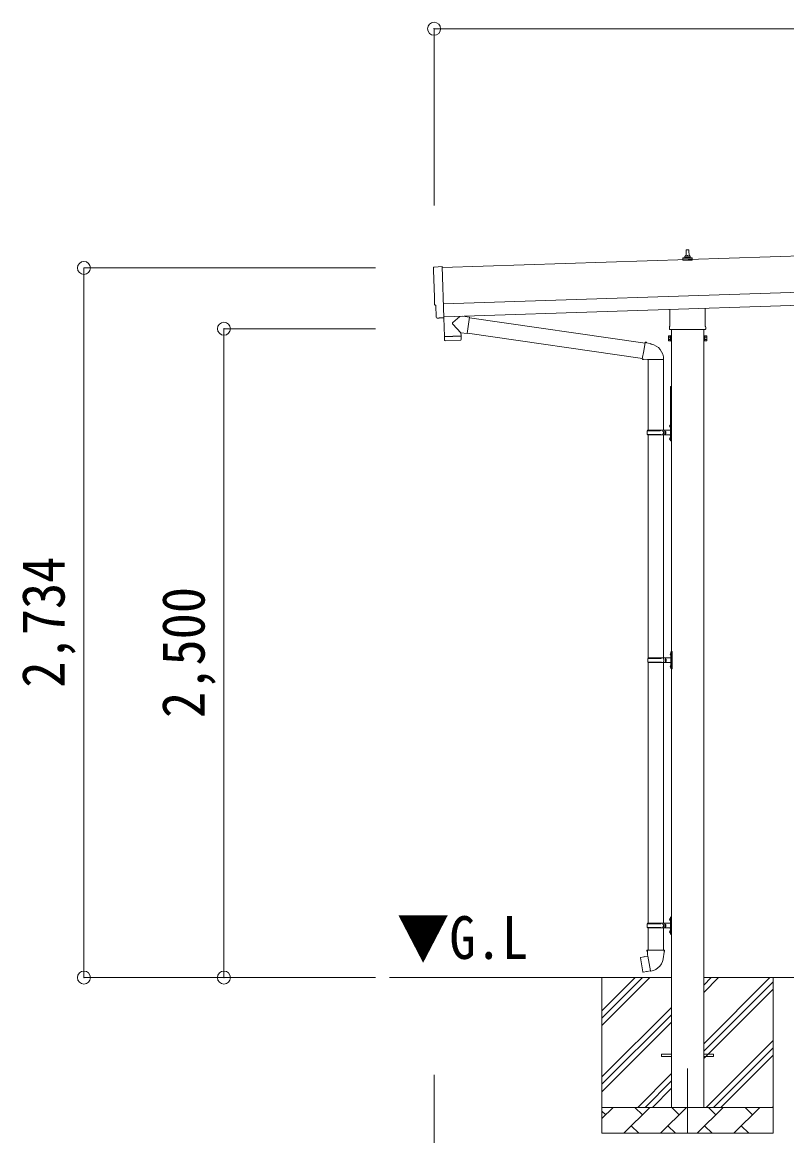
# Model space of a CAD drawing. Units: millimetres at full size, sheet at 1:50. Extents: x -14053 to 14053, y -9700 to 9700.
# Drawn here: x -1400 to 1547, y -6026 to -1736 of the extents above; entities that cross this region are included whole.
import ezdxf
from ezdxf.enums import TextEntityAlignment as Align

# ---------------------------------------------------------------- set-up
doc = ezdxf.new("R2010")
doc.units = ezdxf.units.MM
doc.header["$LTSCALE"] = 50
doc.header["$PDMODE"] = 32
doc.header["$PDSIZE"] = 50
doc.linetypes.add('CHAIN1', pattern=[8, 5, -1, 1, -1])
for name, color, linetype, lineweight in [('0-0_0', 7, 'Continuous', 9), ('0-4_OTH_LINE', 7, 'CHAIN1', 9), ('0-6_PARTS1', 6, 'Continuous', 9), ('0-8_TABLE1', 7, 'Continuous', 9)]:
    doc.layers.add(name, color=color, linetype=linetype, lineweight=lineweight)
doc.styles.add('ＭＳ ゴシック', font='')
doc.styles.get('ＭＳ ゴシック').set_extended_font_data('MS Gothic')

msp = doc.modelspace()

# ---------------------------------------------------------------- linework, layer by layer
at = {"layer": '0-0_0'}
for p, q in [((1102.05, -5416.95), (16.09, -5416.95)), ((834.55, -5416.95), (834.55, -6016.95)), ((834.55, -5602), (1019.6, -5416.95)), ((834.55, -5573.72), (991.32, -5416.95)), ((834.55, -5545.43), (963.03, -5416.95)), ((1227.05, -5672.05), (1482.15, -5416.95)), ((1227.05, -5474.06), (1284.16, -5416.95)), ((1227.05, -5445.77), (1255.88, -5416.95)), ((3102.05, -5416.95), (1227.05, -5416.95)), ((1227.05, -5700.33), (1494.55, -5432.83)), ((1494.55, -5416.95), (1494.55, -6016.95)), ((1227.05, -5728.62), (1494.55, -5461.12)), ((834.55, -5799.99), (1102.05, -5532.49)), ((834.55, -5828.27), (1102.05, -5560.77)), ((834.55, -5856.56), (1102.05, -5589.06)), ((1236.71, -5916.95), (1494.55, -5659.11)), ((1264.99, -5916.95), (1494.55, -5687.39)), ((1293.28, -5916.95), (1494.55, -5715.68)), ((972.15, -5916.95), (1102.05, -5787.05)), ((1000.44, -5916.95), (1102.05, -5815.33)), ((1028.72, -5916.95), (1102.05, -5843.62)), ((834.55, -5916.95), (1494.55, -5916.95)), ((834.55, -5959.84), (877.45, -5916.95)), ((918.87, -6016.95), (1018.87, -5916.95)), ((990.31, -5945.5), (961.76, -5916.95)), ((1060.29, -6016.95), (1160.29, -5916.95)), ((1131.74, -5945.5), (1103.18, -5916.95)), ((1201.71, -6016.95), (1301.71, -5916.95)), ((1273.16, -5945.5), (1244.6, -5916.95)), ((1343.13, -6016.95), (1443.13, -5916.95)), ((1414.58, -5945.5), (1386.02, -5916.95)), ((1491.27, -5916.95), (1494.55, -5913.67)), ((848.89, -5945.5), (834.55, -5931.16)), ((947.42, -5988.4), (975.97, -6016.95)), ((1088.84, -5988.4), (1117.4, -6016.95)), ((1230.26, -5988.4), (1258.82, -6016.95)), ((1371.68, -5988.4), (1400.24, -6016.95)), ((1494.55, -6016.95), (834.55, -6016.95))]:
    msp.add_line(p, q, dxfattribs=at)
at = {"layer": '0-4_OTH_LINE'}
msp.add_line((1164.55, -5766.95), (1164.55, -6177.53), dxfattribs=at)
at = {"layer": '0-6_PARTS1'}
for p, q in [((187.55, -1761.29), (187.55, -2442.24)), ((187.55, -1761.29), (6147.55, -1761.29)), ((-1162.44, -2682.97), (-37.91, -2682.97)), ((-1162.44, -5416.95), (-1162.44, -2682.97)), ((-622.63, -2916.95), (-37.91, -2916.95)), ((-622.63, -5416.95), (-622.63, -2916.95)), ((-1162.44, -5416.95), (-37.91, -5416.95)), ((-622.63, -5416.95), (-37.91, -5416.95)), ((187.55, -7074.78), (187.55, -5791.19))]:
    msp.add_line(p, q, dxfattribs=at)
for p in [(187.55, -1761.29), (-1162.44, -2682.97), (-622.63, -2916.95), (-1162.44, -5416.95), (-622.63, -5416.95)]:
    msp.add_point(p, dxfattribs=at)
at = {"layer": '0-8_TABLE1', "color": 4}
for p, q in [((6111.92, -2485.34), (218.91, -2681.77)), ((1158.55, -2637.69), (1159.28, -2614.16)), ((1160.28, -2613.19), (1168.83, -2613.19)), ((1169.83, -2614.16), (1170.55, -2637.69)), ((223.57, -2821.69), (6116.58, -2625.26)), ((1146.3, -2653.19), (1146.3, -2645.47)), ((1182.8, -2653.19), (1146.3, -2653.19)), ((1146.69, -2644.69), (1182.42, -2644.69)), ((1147.07, -2644.5), (1153.79, -2642.87)), ((1154.17, -2642.69), (1174.94, -2642.69)), ((1154.55, -2641.9), (1154.55, -2637.69)), ((1155.55, -2637.69), (1173.55, -2637.69)), ((1174.55, -2641.9), (1174.55, -2637.69)), ((1182.04, -2644.5), (1175.32, -2642.87)), ((1182.8, -2653.19), (1182.8, -2645.47)), ((225.24, -2871.66), (6118.25, -2675.23)), ((1096.25, -2907.18), (1096.25, -2842.63)), ((1232.85, -2838.08), (1232.85, -2907.18)), ((205.74, -2876.08), (198.81, -2875.95)), ((1094.55, -2915.95), (1094.55, -2910.45)), ((1234.55, -2910.45), (1234.55, -2915.95)), ((1090.55, -2945.45), (1091.31, -2944.13)), ((1090.55, -2945.45), (1090.55, -2962.45)), ((1097.55, -2949.04), (1091.31, -2949.04)), ((1097.55, -2958.86), (1091.31, -2958.86)), ((1232.49, -2919.45), (1096.62, -2919.45)), ((1102.05, -2919.45), (1102.05, -5916.95)), ((1227.05, -5916.95), (1227.05, -2919.45)), ((1231.55, -2949.04), (1237.79, -2949.04)), ((1231.55, -2958.86), (1237.79, -2958.86)), ((1238.55, -2945.45), (1237.79, -2944.13)), ((1238.55, -2945.45), (1238.55, -2962.45)), ((1090.55, -2962.45), (1091.31, -2963.76)), ((1097.55, -2963.76), (1091.31, -2963.76)), ((1100.05, -2963.15), (1097.55, -2963.15)), ((1229.05, -2963.15), (1231.55, -2963.15)), ((1231.55, -2963.76), (1237.79, -2963.76)), ((1238.55, -2962.45), (1237.79, -2963.76)), ((1064.55, -5712.45), (1102.05, -5712.45)), ((1064.55, -5721.45), (1064.55, -5712.45)), ((1064.55, -5721.45), (1102.05, -5721.45)), ((1227.05, -5712.45), (1264.55, -5712.45)), ((1227.05, -5721.45), (1264.55, -5721.45)), ((1264.55, -5721.45), (1264.55, -5712.45))]:
    msp.add_line(p, q, dxfattribs=at)
at = {"layer": '0-8_TABLE1'}
for p, q in [((286.65, -2869.62), (259.44, -2892.65)), ((324.35, -2872.91), (298.43, -2869.22)), ((324.35, -2872.91), (315.38, -2935.97)), ((225.33, -2874.43), (225.36, -2875.43)), ((290.9, -2932.49), (259.41, -2899.98)), ((324.09, -2874.74), (1000.68, -2972.07)), ((227.37, -2947.63), (228.03, -2960.67)), ((231.83, -2946.49), (231.88, -2947.48)), ((286.8, -2944.65), (286.82, -2945.65)), ((290.9, -2932.49), (315.38, -2935.97)), ((290.9, -2932.49), (291.3, -2944.5)), ((315.64, -2934.14), (990.26, -3031.16)), ((288.64, -2961.6), (231.13, -2963.52)), ((989.94, -3032.98), (995.47, -3001.61)), ((1001, -2970.25), (995.47, -3001.61)), ((1001, -2970.25), (1002.15, -2968.27)), ((1002.15, -2968.27), (1005.71, -2968.9)), ((1005.71, -2968.9), (1006.12, -2971.24)), ((1020.64, -2974.07), (1022.32, -2975.69)), ((1022.32, -2975.69), (1024.44, -2976.14)), ((989.94, -3032.98), (990.34, -3035.23)), ((989.94, -3032.98), (995.09, -3033.8)), ((990.34, -3035.23), (993.9, -3035.86)), ((993.9, -3035.86), (995.09, -3033.8)), ((995.09, -3033.8), (1009.7, -3036.11)), ((1009.7, -3036.11), (1011.9, -3035.13)), ((1072.2, -3035.52), (1011.02, -3035.52)), ((1012.05, -3035.52), (1012.05, -3307.95)), ((1072.05, -3035.52), (1072.05, -3307.95)), ((1098.05, -3139.95), (1101.05, -3138.45)), ((1098.05, -3139.95), (1098.05, -3316.95)), ((1101.05, -3138.45), (1101.05, -3316.95)), ((1101.05, -3138.45), (1102.05, -3138.45)), ((1102.05, -3138.45), (1102.05, -3316.95)), ((1095.75, -3290.8), (1097.8, -3291.8)), ((1097.02, -3288.8), (1097.65, -3288.8)), ((1097.02, -3288.8), (1097.02, -3297.1)), ((1097.02, -3297.1), (1097.65, -3297.1)), ((1097.65, -3288.8), (1097.65, -3297.1)), ((1097.65, -3288.8), (1098.05, -3289.2)), ((1097.65, -3297.1), (1098.05, -3296.7)), ((1097.8, -3291.8), (1098.41, -3292.95)), ((1098.05, -3289.2), (1098.05, -3296.7)), ((1009.05, -3309.95), (1059.39, -3309.95)), ((1009.05, -3323.95), (1059.39, -3323.95)), ((1010.05, -3307.95), (1096.05, -3307.95)), ((1010.05, -3307.95), (1010.05, -3309.95)), ((1010.05, -3325.95), (1010.05, -3323.95)), ((1010.05, -3325.95), (1096.05, -3325.95)), ((1012.05, -3325.95), (1012.05, -4185.45)), ((1069.05, -3307.95), (1069.05, -3312.45)), ((1069.05, -3312.45), (1071.05, -3312.45)), ((1069.05, -3325.95), (1069.05, -3321.45)), ((1069.05, -3321.45), (1071.05, -3321.45)), ((1071.05, -3312.45), (1071.05, -3316.95)), ((1071.05, -3321.45), (1071.05, -3316.95)), ((1072.05, -3325.95), (1072.05, -4185.45)), ((1077.05, -3307.95), (1077.05, -3316.95)), ((1077.05, -3312.45), (1080.05, -3312.45)), ((1077.05, -3325.95), (1077.05, -3316.95)), ((1077.05, -3321.45), (1080.05, -3321.45)), ((1080.05, -3312.45), (1080.05, -3316.95)), ((1080.05, -3321.45), (1080.05, -3316.95)), ((1095.75, -3338.8), (1097.8, -3339.8)), ((1097.02, -3336.8), (1097.65, -3336.8)), ((1097.02, -3336.8), (1097.02, -3345.1)), ((1097.02, -3345.1), (1097.65, -3345.1)), ((1097.65, -3336.8), (1097.65, -3345.1)), ((1097.65, -3336.8), (1098.05, -3337.2)), ((1097.65, -3345.1), (1098.05, -3344.7)), ((1097.8, -3339.8), (1098.41, -3340.95)), ((1098.05, -3348.95), (1098.05, -3316.95)), ((1098.05, -3337.2), (1098.05, -3344.7)), ((1101.05, -3350.45), (1101.05, -3316.95)), ((1102.05, -3350.45), (1102.05, -3316.95)), ((1098.05, -3348.95), (1101.05, -3350.45)), ((1101.05, -3350.45), (1102.05, -3350.45)), ((1100.55, -4162.45), (1103.55, -4160.95)), ((1103.55, -4160.95), (1103.55, -4194.45)), ((1103.55, -4160.95), (1104.55, -4160.95)), ((1104.55, -4160.95), (1104.55, -4194.45)), ((1011.55, -4187.45), (1061.89, -4187.45)), ((1011.55, -4201.45), (1061.89, -4201.45)), ((1012.05, -4203.44), (1012.05, -5207.95)), ((1012.55, -4185.45), (1098.55, -4185.45)), ((1012.55, -4185.45), (1012.55, -4187.45)), ((1012.55, -4203.45), (1012.55, -4201.45)), ((1012.55, -4203.45), (1098.55, -4203.45)), ((1071.55, -4185.45), (1071.55, -4189.95)), ((1071.55, -4189.95), (1073.55, -4189.95)), ((1071.55, -4203.45), (1071.55, -4198.95)), ((1071.55, -4198.95), (1073.55, -4198.95)), ((1072.05, -4203.44), (1072.05, -5207.95)), ((1073.55, -4189.95), (1073.55, -4194.45)), ((1073.55, -4198.95), (1073.55, -4194.45)), ((1079.55, -4185.45), (1079.55, -4194.45)), ((1079.55, -4189.95), (1082.55, -4189.95)), ((1079.55, -4203.45), (1079.55, -4194.45)), ((1079.55, -4198.95), (1082.55, -4198.95)), ((1082.55, -4189.95), (1082.55, -4194.45)), ((1082.55, -4198.95), (1082.55, -4194.45)), ((1098.25, -4168.3), (1100.3, -4169.3)), ((1099.52, -4166.3), (1100.15, -4166.3)), ((1099.52, -4166.3), (1099.52, -4174.6)), ((1099.52, -4174.6), (1100.15, -4174.6)), ((1100.15, -4166.3), (1100.15, -4174.6)), ((1100.15, -4166.3), (1100.55, -4166.7)), ((1100.15, -4174.6), (1100.55, -4174.2)), ((1100.3, -4169.3), (1100.91, -4170.45)), ((1100.55, -4162.45), (1100.55, -4194.45)), ((1100.55, -4166.7), (1100.55, -4174.2)), ((1100.55, -4226.45), (1100.55, -4194.45)), ((1103.55, -4227.95), (1103.55, -4194.45)), ((1104.55, -4227.95), (1104.55, -4194.45)), ((1098.25, -4216.3), (1100.3, -4217.3)), ((1099.52, -4214.3), (1100.15, -4214.3)), ((1099.52, -4214.3), (1099.52, -4222.6)), ((1099.52, -4222.6), (1100.15, -4222.6)), ((1100.15, -4214.3), (1100.15, -4222.6)), ((1100.15, -4214.3), (1100.55, -4214.7)), ((1100.15, -4222.6), (1100.55, -4222.2)), ((1100.3, -4217.3), (1100.91, -4218.45)), ((1100.55, -4214.7), (1100.55, -4222.2)), ((1100.55, -4226.45), (1103.55, -4227.95)), ((1103.55, -4227.95), (1104.55, -4227.95)), ((1095.75, -5190.8), (1097.8, -5191.8)), ((1097.02, -5188.8), (1097.65, -5188.8)), ((1097.02, -5188.8), (1097.02, -5197.1)), ((1097.65, -5188.8), (1097.65, -5197.1)), ((1097.65, -5188.8), (1098.05, -5189.2)), ((1098.05, -5184.95), (1101.05, -5183.45)), ((1098.05, -5184.95), (1098.05, -5216.95)), ((1098.05, -5189.2), (1098.05, -5196.7)), ((1101.05, -5183.45), (1101.05, -5216.95)), ((1101.05, -5183.45), (1102.05, -5183.45)), ((1102.05, -5183.45), (1102.05, -5216.95)), ((1009.05, -5209.95), (1059.39, -5209.95)), ((1009.05, -5223.95), (1059.39, -5223.95)), ((1010.05, -5207.95), (1096.05, -5207.95)), ((1010.05, -5207.95), (1010.05, -5209.95)), ((1010.05, -5225.95), (1010.05, -5223.95)), ((1010.05, -5225.95), (1096.05, -5225.95)), ((1012.05, -5225.95), (1012.05, -5310.88)), ((1069.05, -5207.95), (1069.05, -5212.45)), ((1069.05, -5212.45), (1071.05, -5212.45)), ((1069.05, -5225.95), (1069.05, -5221.45)), ((1069.05, -5221.45), (1071.05, -5221.45)), ((1071.05, -5212.45), (1071.05, -5216.95)), ((1071.05, -5221.45), (1071.05, -5216.95)), ((1072.05, -5225.95), (1072.05, -5310.88)), ((1077.05, -5207.95), (1077.05, -5216.95)), ((1077.05, -5212.45), (1080.05, -5212.45)), ((1077.05, -5225.95), (1077.05, -5216.95)), ((1077.05, -5221.45), (1080.05, -5221.45)), ((1080.05, -5212.45), (1080.05, -5216.95)), ((1080.05, -5221.45), (1080.05, -5216.95)), ((1097.02, -5197.1), (1097.65, -5197.1)), ((1097.65, -5197.1), (1098.05, -5196.7)), ((1097.8, -5191.8), (1098.41, -5192.95)), ((1098.05, -5248.95), (1098.05, -5216.95)), ((1101.05, -5250.45), (1101.05, -5216.95)), ((1102.05, -5250.45), (1102.05, -5216.95)), ((1095.75, -5238.8), (1097.8, -5239.8)), ((1097.02, -5236.8), (1097.65, -5236.8)), ((1097.02, -5236.8), (1097.02, -5245.1)), ((1097.02, -5245.1), (1097.65, -5245.1)), ((1097.65, -5236.8), (1097.65, -5245.1)), ((1097.65, -5236.8), (1098.05, -5237.2)), ((1097.65, -5245.1), (1098.05, -5244.7)), ((1097.8, -5239.8), (1098.41, -5240.95)), ((1098.05, -5237.2), (1098.05, -5244.7)), ((1098.05, -5248.95), (1101.05, -5250.45)), ((1101.05, -5250.45), (1102.05, -5250.45)), ((1010.2, -5310.88), (1008.05, -5311.66)), ((1008.05, -5311.66), (1008.05, -5315.28)), ((1008.05, -5315.28), (1010.29, -5316.09)), ((1010.2, -5310.88), (1042.05, -5310.88)), ((1010.2, -5310.88), (1010.29, -5316.09)), ((1010.29, -5316.09), (1010.55, -5330.88)), ((1073.9, -5310.88), (1042.05, -5310.88)), ((1076.05, -5315.28), (1073.81, -5316.09)), ((1073.9, -5310.88), (1076.05, -5311.66)), ((1076.05, -5311.66), (1076.05, -5315.28)), ((983.59, -5339.33), (982.78, -5340.5)), ((982.78, -5340.5), (992.4, -5395.06)), ((1011.46, -5334.08), (983.59, -5339.33)), ((996.33, -5336.72), (996.12, -5336.97)), ((1010.55, -5330.88), (1011.9, -5332.88)), ((1021.82, -5391.37), (1011.68, -5333.9)), ((1011.71, -5333.08), (1011.71, -5333.78)), ((1011.9, -5332.88), (1011.87, -5332.88)), ((1072.24, -5332.82), (1072.17, -5334.98)), ((1073.55, -5330.88), (1072.24, -5332.82)), ((1006.43, -5393.97), (1006.15, -5393.81)), ((1022.12, -5392.14), (1021.88, -5391.47))]:
    msp.add_line(p, q, dxfattribs=at)
at = {"layer": '0-8_TABLE1', "color": 4}
for points in [[(187.24, -2679.39), (218.74, -2676.68), (225.33, -2874.43)], [(195.88, -2873.06), (194.31, -2826.05), (193.71, -2826.07)], [(206.48, -2875.79), (207.12, -2875.13), (225.36, -2875.43)], [(1097.55, -2963.76), (1097.55, -2944.13), (1091.31, -2944.13)], [(1097.55, -2963.15), (1097.55, -2944.75), (1100.05, -2944.75)], [(1231.55, -2963.15), (1231.55, -2944.75), (1229.05, -2944.75)], [(1231.55, -2963.76), (1231.55, -2944.13), (1237.79, -2944.13)]]:
    msp.add_lwpolyline(points, dxfattribs=at)
at = {"layer": '0-8_TABLE1'}
for points in [[(224.96, -2875.43), (227.34, -2946.64), (291.3, -2944.5)], [(291.54, -2958.56), (291.33, -2945.5), (227.37, -2947.63)], [(1001, -2970.25), (1006.12, -2971.24), (1020.64, -2974.07)], [(1095.75, -3295.1), (1097.8, -3294.1), (1098.41, -3292.95)], [(1095.75, -3343.1), (1097.8, -3342.1), (1098.41, -3340.95)], [(1098.25, -4172.6), (1100.3, -4171.6), (1100.91, -4170.45)], [(1098.25, -4220.6), (1100.3, -4219.6), (1100.91, -4218.45)], [(1095.75, -5195.1), (1097.8, -5194.1), (1098.41, -5192.95)], [(1095.75, -5243.1), (1097.8, -5242.1), (1098.41, -5240.95)], [(1073.9, -5310.88), (1073.81, -5316.09), (1073.55, -5330.88)], [(998.58, -5336.51), (998.3, -5336.35), (996.33, -5336.72)], [(1021.55, -5391.28), (993.56, -5395.88), (992.4, -5395.06)], [(1008.61, -5393.41), (1008.4, -5393.64), (1006.43, -5393.97)]]:
    msp.add_lwpolyline(points, dxfattribs=at)
at = {"layer": '0-8_TABLE1', "color": 4}
for points in [[(1100.05, -2964.45), (1100.05, -2943.45), (1102.05, -2943.45), (1102.05, -2964.45)], [(1229.05, -2964.45), (1229.05, -2943.45), (1227.05, -2943.45), (1227.05, -2964.45)]]:
    msp.add_lwpolyline(points, close=True, dxfattribs=at)
for centre, radius, start, end in [((1160.28, -2614.19), 1, 90, 178.60509), ((1168.83, -2614.19), 1, 1.39491, 90), ((1147.3, -2645.47), 1, 103.62699, 180), ((1153.55, -2641.9), 1, 283.62699, 0), ((1158.64, -2638.32), 4.13, 90, 171.17633), ((1155.55, -2638.69), 1, 90, 180), ((1167.89, -2637.69), 4.83, 133.60282, 180), ((1161.22, -2637.69), 4.83, 0, 46.39718), ((1170.47, -2638.32), 4.13, 8.82367, 90), ((1173.55, -2638.69), 1, 0, 90), ((1175.55, -2641.9), 1, 180, 256.37301), ((1181.8, -2645.47), 1, 0, 76.37301), ((1098.55, -2910.45), 4, 125.09963, 180), ((1098.55, -2915.95), 4, 180, 194.47751), ((1098.55, -2915.95), 4, 194.47751, 241.04498), ((1230.55, -2915.95), 4, 298.95502, 345.52249), ((1230.55, -2910.45), 4, 0, 54.90037), ((1230.55, -2915.95), 4, 345.52249, 0), ((1106.79, -2953.95), 16.24, 162.41205, 197.58795), ((1094.9, -2946.59), 4.34, 145.61575, 214.38425), ((1094.9, -2961.31), 4.34, 145.61575, 214.38425), ((1222.31, -2953.95), 16.24, 342.41205, 17.58795), ((1234.21, -2946.59), 4.34, 325.61575, 34.38425), ((1234.21, -2961.31), 4.34, 325.61575, 34.38425)]:
    msp.add_arc(centre, radius, start, end, dxfattribs=at)
at = {"layer": '0-8_TABLE1'}
for centre, radius, start, end in [((262.82, -2896.33), 5, 132.56466, 226.88314), ((288.54, -2958.6), 3, 271.90915, 0.90915), ((231.03, -2960.52), 3, 182.90915, 271.95747), ((1011.9, -3035.13), 60.3, 359.62495, 78), ((1101.35, -3292.95), 6, 136.21765, 223.78235), ((1057.8, -3316.95), 49.25, 171.82876, 180.00002), ((1057.8, -3316.95), 49.25, 180.00002, 188.17127), ((1059.39, -3307.95), 2, 270, 359.99998), ((1059.39, -3325.95), 2, 0.00005, 90.00004), ((1101.35, -3340.95), 6, 136.21765, 223.78235), ((1096.05, -3305.95), 2, 270, 359.99998), ((1096.05, -3327.95), 2, 0.00005, 90.00004), ((1060.3, -4194.45), 49.25, 171.82876, 180.00002), ((1060.3, -4194.45), 49.25, 180.00002, 188.17127), ((1061.89, -4185.45), 2, 270, 359.99998), ((1061.89, -4203.45), 2, 0.00005, 90.00004), ((1103.85, -4170.45), 6, 136.21765, 223.78235), ((1098.55, -4183.45), 2, 270, 359.99998), ((1098.55, -4205.45), 2, 0.00005, 90.00004), ((1103.85, -4218.45), 6, 136.21765, 223.78235), ((1101.35, -5192.95), 6, 136.21765, 223.78235), ((1057.8, -5216.95), 49.25, 171.82876, 180.00002), ((1057.8, -5216.95), 49.25, 180.00002, 188.17127), ((1059.39, -5207.95), 2, 270, 359.99998), ((1059.39, -5225.95), 2, 0.00005, 90.00004), ((1096.05, -5205.95), 2, 270, 359.99998), ((1096.05, -5227.95), 2, 0.00005, 90.00004), ((1101.35, -5240.95), 6, 136.21765, 223.78235), ((1011.41, -5333.78), 0.3, 280.66842, 0), ((1011.91, -5333.08), 0.2, 100, 180), ((1011.9, -5332.88), 60.3, 279.96938, 358), ((1021.6, -5391.58), 0.3, 20, 99.33158), ((1022.31, -5392.07), 0.2, 200, 279.96938)]:
    msp.add_arc(centre, radius, start, end, dxfattribs=at)
at = {"layer": '0-8_TABLE1', "color": 4}
for centre, major_axis, ratio, start_param, end_param in [((187.5, -2682.38), (-3, -0.1), 0.99863, 4.7647489, 6.2979817), ((-4573.37, -2911.54), (4760.73, 158.69), 0.99863, 6.2686928, 6.2979817), ((193.56, -2821.68), (-4.4, -0.15), 0.99863, 6.2686928, 7.8539816), ((198.88, -2872.95), (-2.11, -2.14), 0.9974, 5.5252311, 7.0411395), ((205.76, -2875.08), (-0.704, -0.714), 0.9974, 0.7579542, 1.5707963)]:
    msp.add_ellipse(centre, major_axis=major_axis, ratio=ratio, start_param=start_param, end_param=end_param, dxfattribs=at)

# ---------------------------------------------------------------- texts
at = {"layer": '0-0_0', "style": 'ＭＳ ゴシック', "width": 0.9}
msp.add_text('▼G.L', height=165, dxfattribs=at).set_placement((43.81, -5394.73), align=Align.BOTTOM_LEFT)
at = {"layer": '0-6_PARTS1', "color": 7, "style": 'ＭＳ ゴシック', "width": 0.9}
for s, p in [('2,734', (-1187.44, -4299.96)), ('2,500', (-647.63, -4416.95))]:
    msp.add_text(s, height=165, rotation=90, dxfattribs=at).set_placement(p, align=Align.BOTTOM_LEFT)

doc.saveas('drawing.dxf')
